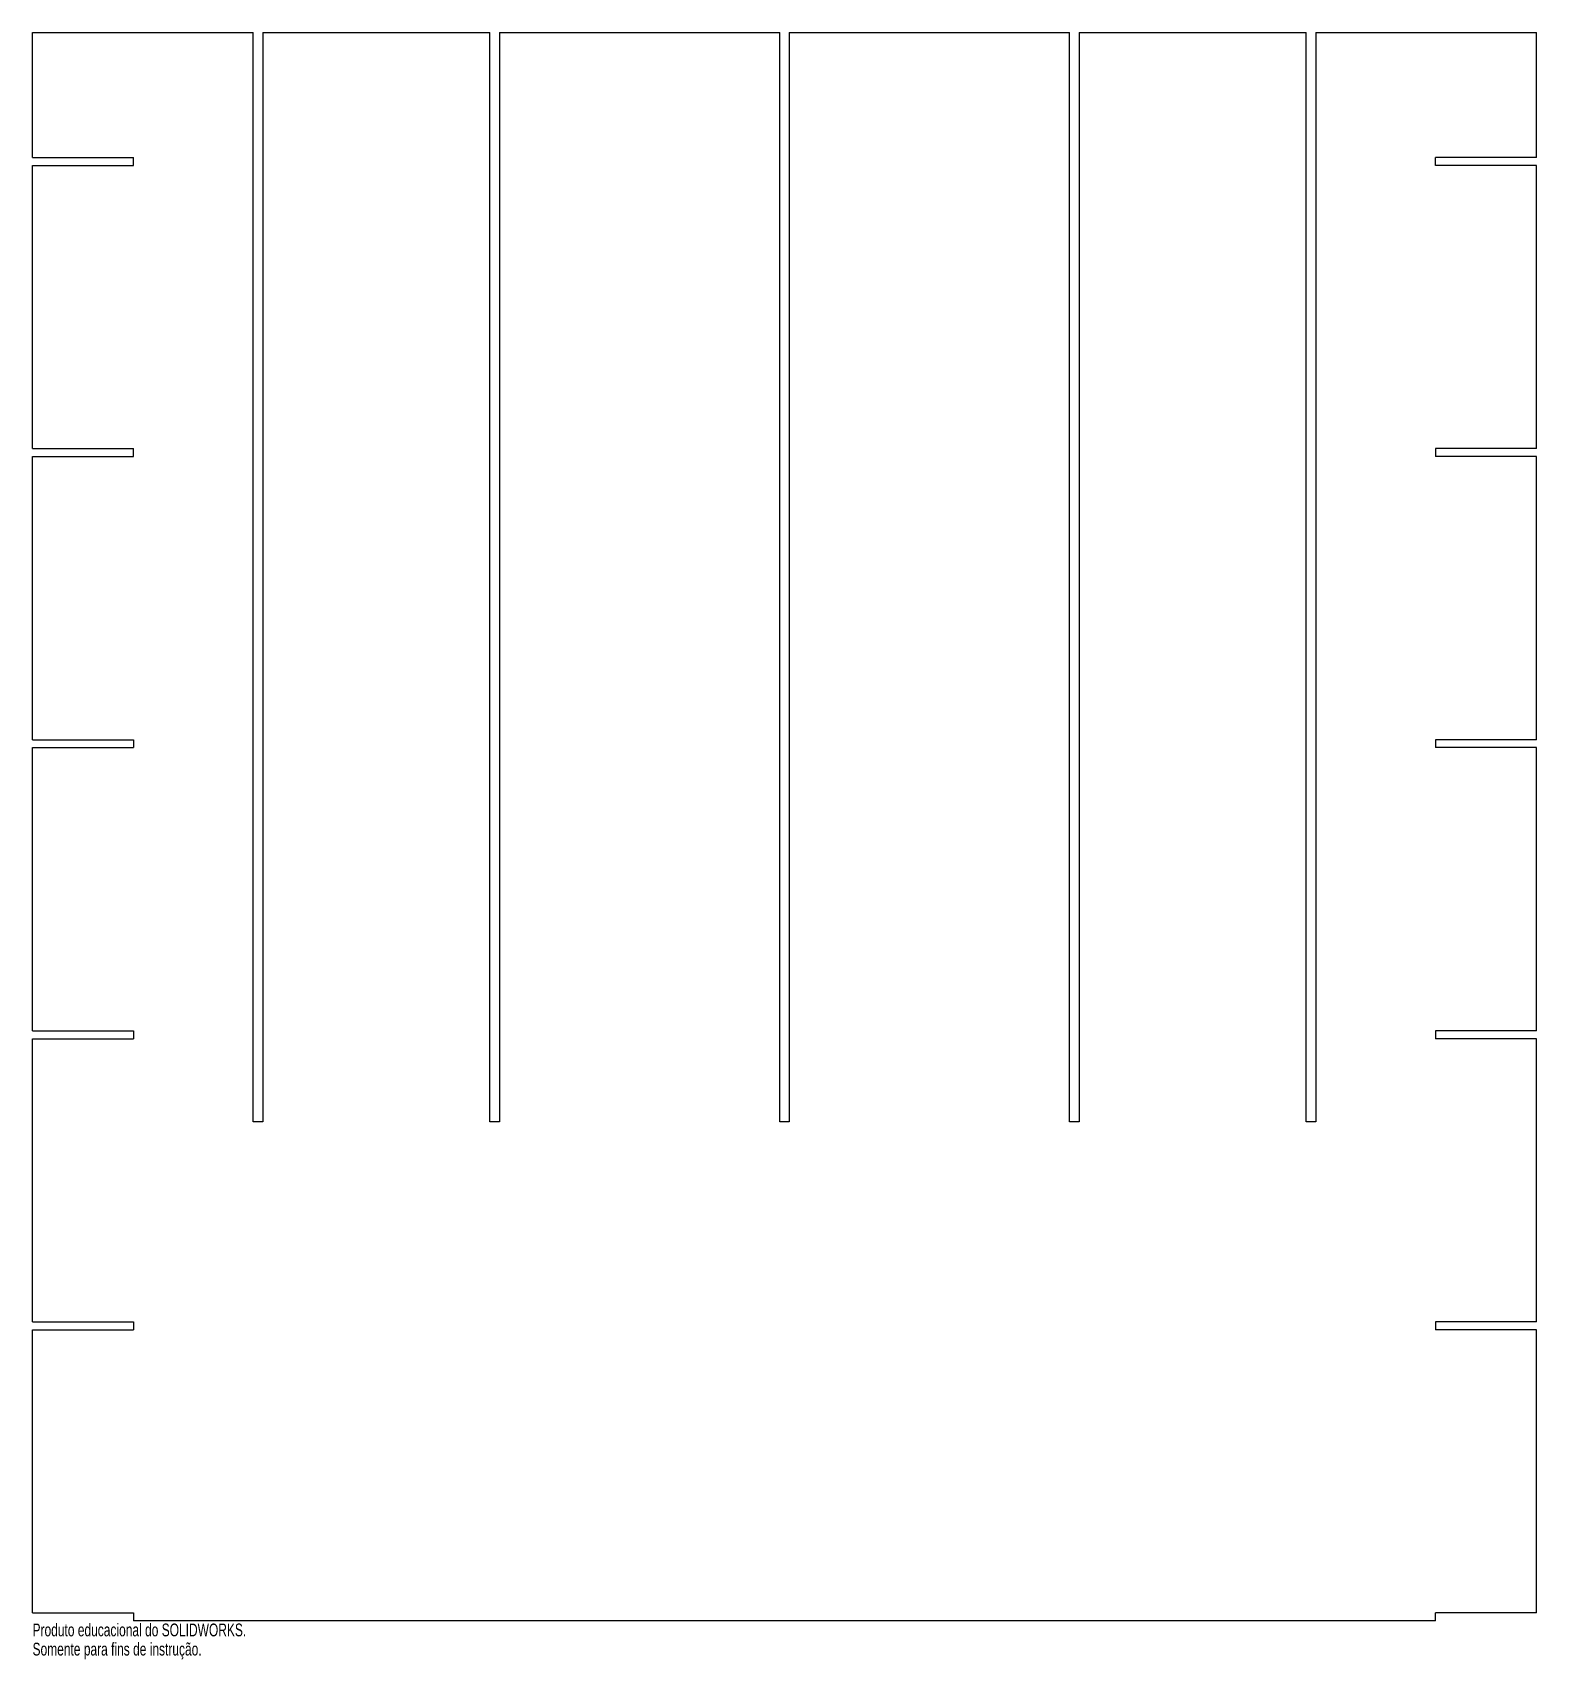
# Model space of a CAD drawing. Header units: millimetres. Extents: x -284 to 284, y -15 to 600.
import ezdxf

# ---------------------------------------------------------------- set-up
doc = ezdxf.new("R2010")
doc.units = ezdxf.units.MM
doc.styles.add('SLDTEXTSTYLE0', font='TXT', dxfattribs={"width": 0.7})

msp = doc.modelspace()

# ---------------------------------------------------------------- linework, layer by layer
at = {"color": 7, "linetype": 'Continuous', "lineweight": 25}
for p, q in [((-284.1, 600.25), (-200.72, 600.25)), ((-284.1, 553), (-284.1, 600.25)), ((-200.72, 188.61), (-200.72, 600.25)), ((-197.12, 600.25), (-111.3, 600.25)), ((-197.12, 600.25), (-197.12, 188.61)), ((-111.3, 188.61), (-111.3, 600.25)), ((-107.7, 600.25), (-1.8, 600.25)), ((-107.7, 600.25), (-107.7, 188.61)), ((-1.8, 188.61), (-1.8, 600.25)), ((1.8, 600.25), (107.7, 600.25)), ((1.8, 600.25), (1.8, 188.61)), ((107.7, 188.61), (107.7, 600.25)), ((111.3, 600.25), (197.12, 600.25)), ((111.3, 600.25), (111.3, 188.61)), ((197.12, 188.61), (197.12, 600.25)), ((200.72, 600.25), (284.1, 600.25)), ((200.72, 600.25), (200.72, 188.61)), ((284.1, 553), (284.1, 600.25)), ((-284.1, 553), (-245.98, 553)), ((-284.1, 550), (-245.98, 550)), ((-284.1, 443), (-284.1, 550)), ((-245.98, 550), (-245.98, 553)), ((245.98, 550), (245.98, 553)), ((284.1, 553), (245.98, 553)), ((284.1, 550), (245.98, 550)), ((284.1, 443), (284.1, 550)), ((-284.1, 443), (-245.98, 443)), ((-245.98, 440), (-245.98, 443)), ((245.98, 443), (245.98, 440)), ((284.1, 443), (245.98, 443)), ((-284.1, 440), (-245.98, 440)), ((-284.1, 333), (-284.1, 440)), ((284.1, 440), (245.98, 440)), ((284.1, 333), (284.1, 440)), ((-284.1, 333), (-245.98, 333)), ((-245.98, 333), (-245.98, 330)), ((245.98, 333), (245.98, 330)), ((284.1, 333), (245.98, 333)), ((-284.1, 330), (-245.98, 330)), ((-284.1, 223), (-284.1, 330)), ((284.1, 330), (245.98, 330)), ((284.1, 223), (284.1, 330)), ((-284.1, 223), (-245.98, 223)), ((-245.98, 223), (-245.98, 220)), ((245.98, 223), (245.98, 220)), ((284.1, 223), (245.98, 223)), ((-284.1, 220), (-245.98, 220)), ((-284.1, 113), (-284.1, 220)), ((284.1, 220), (245.98, 220)), ((284.1, 113), (284.1, 220)), ((-197.12, 188.61), (-200.72, 188.61)), ((-107.7, 188.61), (-111.3, 188.61)), ((1.8, 188.61), (-1.8, 188.61)), ((111.3, 188.61), (107.7, 188.61)), ((200.72, 188.61), (197.12, 188.61)), ((-284.1, 113), (-245.98, 113)), ((-245.98, 113), (-245.98, 110)), ((245.98, 113), (245.98, 110)), ((284.1, 113), (245.98, 113)), ((-284.1, 110), (-245.98, 110)), ((-284.1, 3), (-284.1, 110)), ((284.1, 110), (245.98, 110)), ((284.1, 3), (284.1, 110)), ((-284.1, 3), (-245.98, 3)), ((-245.98, 3), (-245.98, 0)), ((245.98, 0), (-245.98, 0)), ((245.98, 0), (245.98, 3)), ((284.1, 3), (245.98, 3))]:
    msp.add_line(p, q, dxfattribs=at)

# ---------------------------------------------------------------- texts
at = {"color": 7, "linetype": 'Continuous', "char_height": 4.8336, "attachment_point": 1, "style": 'SLDTEXTSTYLE0'}
for s, insert in [('Produto educacional do SOLIDWORKS.', (-284.1, -1.02)), ('Somente para fins de instrução.', (-284.1, -8.27))]:
    msp.add_mtext(s, dxfattribs=dict(at, insert=insert))

doc.saveas('drawing.dxf')
